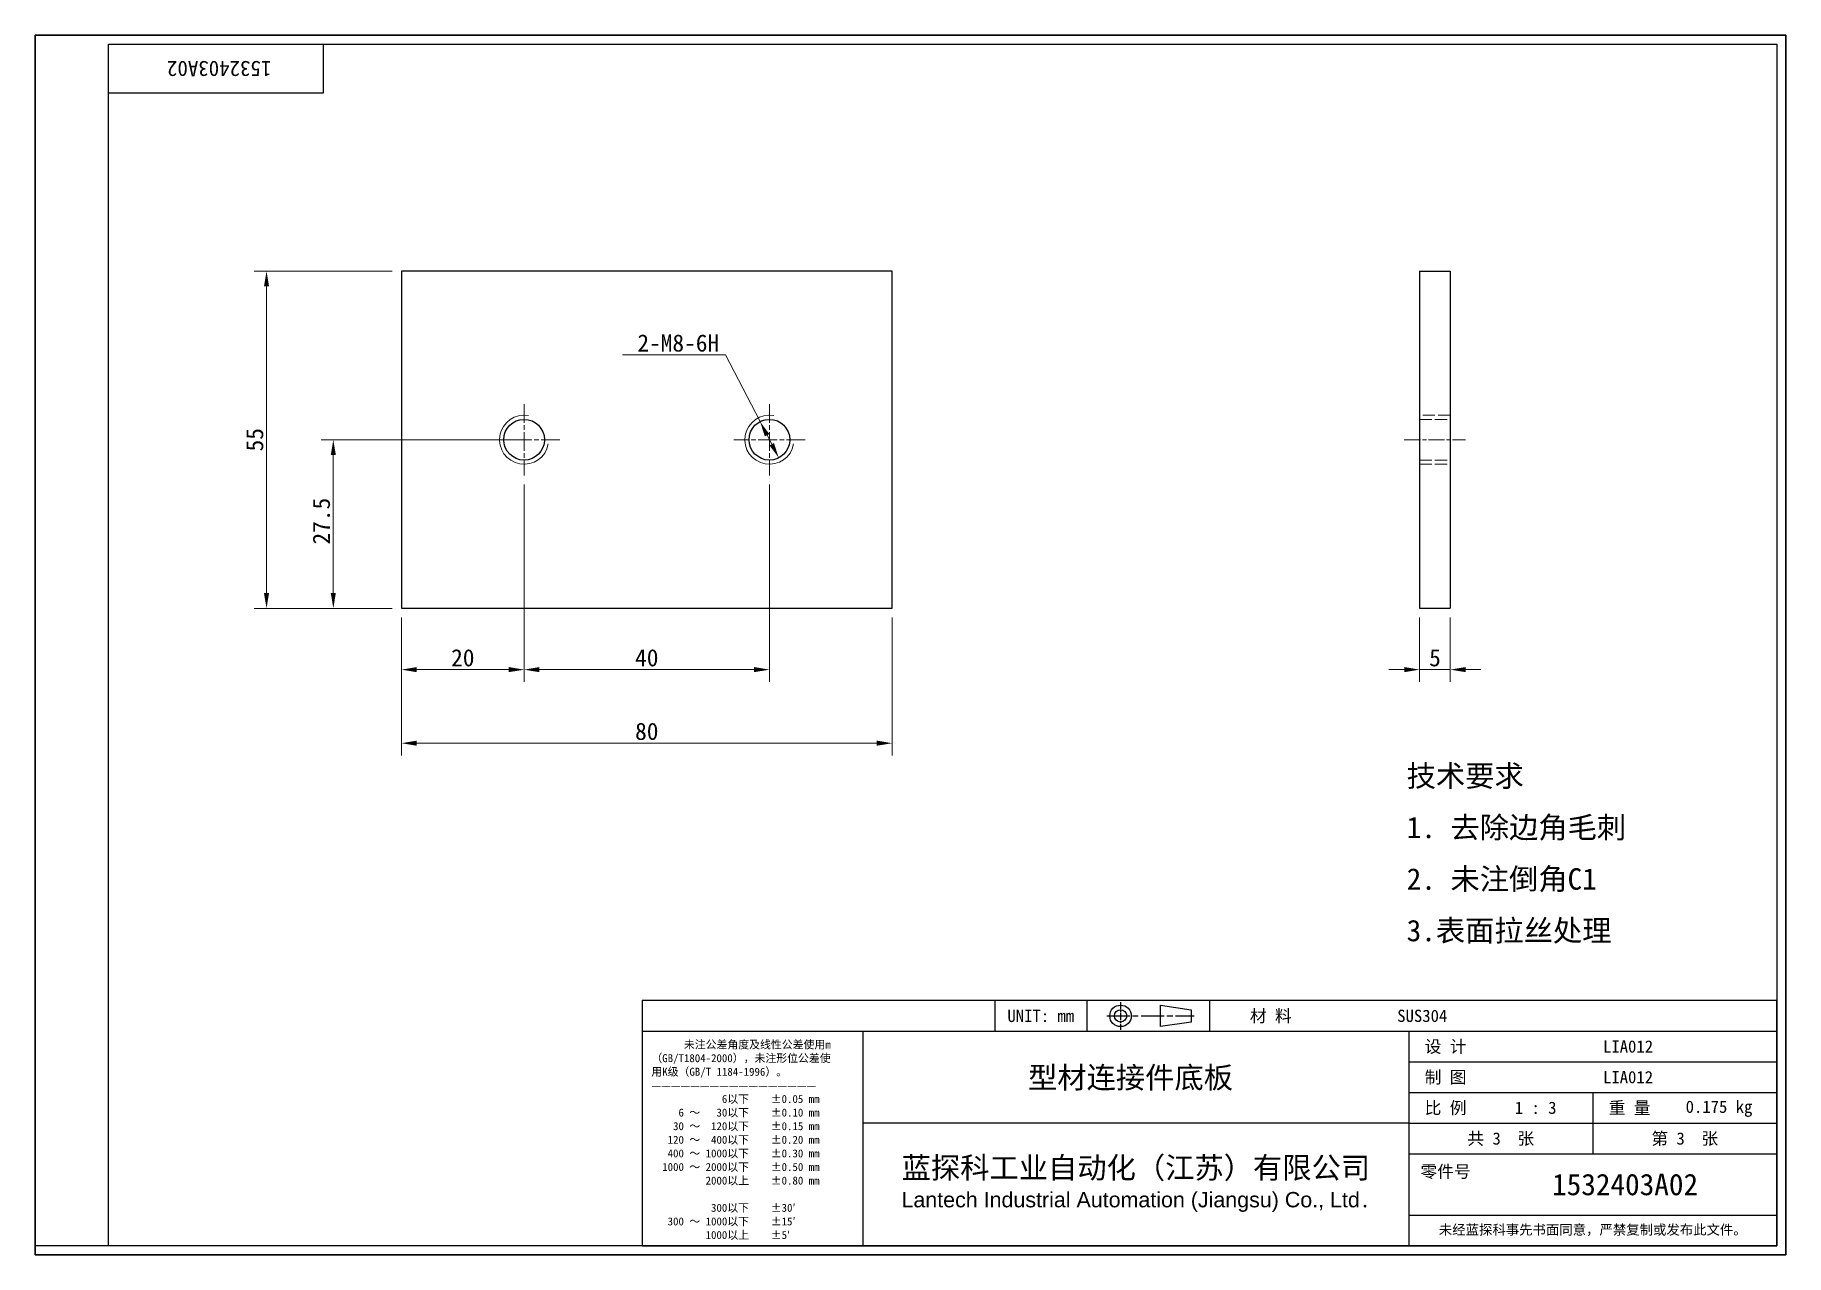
# Model space of a CAD drawing. Header units: millimetres. Extents: x 6 to 292, y 5 to 205.
import ezdxf
from ezdxf.enums import TextEntityAlignment as Align

# ---------------------------------------------------------------- set-up
doc = ezdxf.new("R2010")
doc.units = ezdxf.units.MM
doc.linetypes.add('CHAIN', pattern=[0.3543, 0.2362, -0.0295, 0.0591, -0.0295])
doc.linetypes.add('DASHED', pattern=[0.2067, 0.1654, -0.0413])
for name, color, linetype, lineweight in [('1', 7, 'Continuous', 18), ('可见 (ISO)', 7, 'Continuous', 25), ('可见窄的 (ISO)', 7, 'Continuous', 18), ('图框 (ISO)', 7, 'Continuous', 35), ('标题 (ISO)', 7, 'Continuous', 25)]:
    doc.layers.add(name, color=color, linetype=linetype, lineweight=lineweight)
for name, color, linetype, lineweight, true_color in [('中心标记 (ISO)', 1, 'CHAIN', 18, 0xff0000), ('中心线 (ISO)', 1, 'CHAIN', 18, 0xff0000), ('尺寸 (ISO)', 7, 'Continuous', 18, 0x008000), ('符号 (ISO)', 7, 'Continuous', 18, 0x008000), ('隐藏 (ISO)', 5, 'DASHED', 18, 0x0000ff)]:
    doc.layers.add(name, color=color, linetype=linetype, lineweight=lineweight, true_color=true_color)
doc.styles.add('文本样式164', font='SimSun.ttf')
doc.styles.add('文本样式165', font='SimSun.ttf')
doc.styles.add('文本样式74', font='SimSun.ttf')
doc.styles.add('最新国标', font='simfang.ttf')
doc.styles.add('注释文本 (ISO)', font='simfang.ttf')
doc.dimstyles.new('默认 (GB)', dxfattribs={"dimtxt": 2.8, "dimasz": 2.5, "dimexe": 2, "dimexo": 1.5, "dimgap": 0.5, "dimtad": 1, "dimtoh": 1, "dimdsep": 46, "dimtxsty": '最新国标', "dimcen": 0.09, "dimdle": 10, "dimclrd": 256, "dimclre": 256, "dimclrt": 256, "dimaunit": 1, "dimadec": 3, "dimazin": 2, "dimtfac": 0.535714, "dimtdec": 3, "dimtmove": 0, "dimatfit": 3, "dimfxl": 0, "dimtolj": 1, "dimlwd": -1, "dimlwe": -1, "dimarcsym": 0})

# ---------------------------------------------------------------- blocks, each defined once
blk = doc.blocks.new('图框 最新国标')
at = {"layer": '图框 (ISO)'}
for p, q in [((6, 7), (6, 204.5)), ((6, 204.5), (291.5, 204.5)), ((291.5, 204.5), (291.5, 5.5)), ((6, 7), (6, 5.5)), ((6, 7), (6, 5.5)), ((291.5, 5.5), (6, 5.5))]:
    blk.add_line(p, q, dxfattribs=at)
at = {"layer": '图框 (ISO)', "color": 7, "linetype": 'Continuous', "lineweight": 25}
for p, q in [((18, 203), (290, 203)), ((18, 7), (18, 203)), ((18, 203), (290, 203)), ((53, 203), (53, 195)), ((290, 203), (290, 7)), ((290, 203), (290, 7)), ((53, 195), (18, 195)), ((290, 7), (6, 7)), ((290, 7), (18, 7))]:
    blk.add_line(p, q, dxfattribs=at)
at = {"layer": '图框 (ISO)', "style": '文本样式74'}
blk.add_attdef('零件代号_001', (44.53, 200.25), '', height=2.5, rotation=180, dxfattribs=at)
blk = doc.blocks.new('标题栏 副本 副本 副本 最新国标')
at = {"layer": '标题 (ISO)'}
for p, q in [((381.98, -183.84), (196.98, -183.84)), ((196.98, -183.84), (196.98, -223.84)), ((254.48, -183.84), (254.48, -188.84)), ((269.48, -183.84), (269.48, -188.84)), ((281.48, -188.09), (281.48, -184.59)), ((281.48, -184.59), (286.48, -185.34)), ((286.48, -185.34), (286.48, -187.34)), ((289.48, -183.84), (289.48, -188.84)), ((381.98, -223.84), (381.98, -183.84)), ((383.48, -183.84), (383.48, -225.34)), ((286.48, -187.34), (281.48, -188.09)), ((196.98, -188.84), (381.98, -188.84)), ((232.98, -188.84), (232.98, -223.84)), ((321.98, -188.84), (321.98, -223.84)), ((321.98, -193.84), (381.98, -193.84)), ((321.98, -198.84), (381.98, -198.84)), ((351.98, -198.84), (351.98, -208.84)), ((321.98, -203.84), (232.98, -203.84)), ((321.98, -203.84), (381.98, -203.84)), ((321.98, -208.84), (381.98, -208.84)), ((321.98, -218.84), (381.98, -218.84)), ((196.98, -223.84), (381.98, -223.84)), ((383.48, -225.34), (196.98, -225.34))]:
    blk.add_line(p, q, dxfattribs=at)
at = {"layer": '标题 (ISO)', "linetype": 'CHAIN', "ltscale": 5.000333}
blk.add_line((274.98, -184.09), (274.98, -188.59), dxfattribs=at)
at = {"layer": '标题 (ISO)', "linetype": 'CHAIN', "ltscale": 15.834605}
blk.add_line((272.73, -186.34), (286.98, -186.34), dxfattribs=at)
at = {"layer": '标题 (ISO)'}
for radius in [1.75, 1]:
    blk.add_circle((274.98, -186.34), radius, dxfattribs=at)
at = {"layer": '1', "style": '文本样式164'}
for s, p in [('UNIT: mm', (261.98, -186.34)), ('材 料', (299.48, -186.34)), ('设 计', (327.98, -191.34)), ('制 图', (327.98, -196.34)), ('比 例', (327.98, -201.34)), ('重 量', (357.98, -201.34)), ('共 3  张', (336.98, -206.34)), ('第 3  张', (366.98, -206.34))]:
    blk.add_text(s, height=2, dxfattribs=at).set_placement(p, align=Align.MIDDLE_CENTER)
at = {"layer": '标题 (ISO)', "style": '注释文本 (ISO)'}
for s, insert, char_height, attachment_point, line_spacing_factor in [('\\fSimSun|b0|i0;{\\H1.3000;      未注公差角度及线性公差使用m\\P}\\fSimSun|b0|i0;{\\H1.3000;（GB/T1804-2000），未注形位公差使\\P}\\fSimSun|b0|i0;{\\H1.3000;用K级（GB/T 1184-1996）。\\P}\\fSimSun|b0|i0;{\\H1.3000;—————————————————\\P}\\fSimSun|b0|i0;{\\H1.3000;             6以下    ±0.05 mm\\P}\\fSimSun|b0|i0;{\\H1.3000;     6 ～   30以下    ±0.10 mm\\P}\\fSimSun|b0|i0;{\\H1.3000;    30 ～  120以下    ±0.15 mm\\P}\\fSimSun|b0|i0;{\\H1.3000;   120 ～  400以下    ±0.20 mm\\P}\\fSimSun|b0|i0;{\\H1.3000;   400 ～ 1000以下    ±0.30 mm\\P}\\fSimSun|b0|i0;{\\H1.3000;  1000 ～ 2000以下    ±0.50 mm\\P}\\fSimSun|b0|i0;{\\H1.3000;          2000以上    ±0.80 mm\\P}\\fSimSun|b0|i0;{\\H1.3000;\\P}\\fSimSun|b0|i0;{\\H1.3000;           300以下    ±30′\\P}\\fSimSun|b0|i0;{\\H1.3000;   300 ～ 1000以下    ±15′\\P}\\fSimSun|b0|i0;{\\H1.3000;          1000以上    ±5′}', (198.48, -206.63), 1.3, 4, 1.023913), ('{\\fMicrosoft YaHei|b0|i0|c134|p34;\\H1.75x;蓝探科工业自动化（江苏）有限公司\\P\\fArial|b0|i0|c0|p34;\\H0.71429x;Lantech Industrial Automation (Jiangsu) Co., Ltd\\fFangSong|b0|i0|c134|p49;.\\H1.15195x; }', (277.48, -213.84), 2, 5, 0.978695)]:
    blk.add_mtext(s, dxfattribs=dict(at, insert=insert, char_height=char_height, attachment_point=attachment_point, line_spacing_factor=line_spacing_factor))
at = {"layer": '标题 (ISO)', "attachment_point": 5, "style": '注释文本 (ISO)'}
for s, insert, char_height in [('\\fFangSong|b0|i0;零件号', (327.98, -211.84), 2), ('\\fSimSun|b0|i0;{\\H1.6000;未经蓝探科事先书面同意，严禁复制或发布此文件。}', (351.98, -221.34), 1.6)]:
    blk.add_mtext(s, dxfattribs=dict(at, insert=insert, char_height=char_height))
at = {"layer": '标题 (ISO)'}
for tag, p, height, style in [('材料_001', (320.09, -187.33), 2, '注释文本 (ISO)'), ('设计人_001', (353.65, -192.33), 2, '注释文本 (ISO)'), ('库存编号_001', (259.9, -198.14), 3.5, '文本样式165'), ('设计人_001', (353.65, -197.33), 2, '注释文本 (ISO)'), ('视图比例_001', (339.26, -202.33), 2, '注释文本 (ISO)'), ('质量\\P3;_001', (367.12, -202.16), 2, '注释文本 (ISO)'), ('零件代号_001', (345.34, -215.59), 3.5, '文本样式165')]:
    blk.add_attdef(tag, p, '', height=height, dxfattribs=dict(at, style=style))
blk = doc.blocks.new('*D5')
at = {"layer": 'Defpoints', "color": 0, "transparency": 16777216}
for p in [(65.75, 110.98), (145.75, 110.98), (145.75, 88.98)]:
    blk.add_point(p, dxfattribs=at)
at = {"layer": '尺寸 (ISO)', "color": 116, "true_color": 0x00803f, "transparency": 16777216}
for p, q in [((65.75, 109.48), (65.75, 86.98)), ((145.75, 109.48), (145.75, 86.98)), ((68.25, 88.98), (143.25, 88.98))]:
    blk.add_line(p, q, dxfattribs=at)
for points in [[(68.25, 89.4), (68.25, 88.57), (65.75, 88.98)], [(143.25, 89.4), (143.25, 88.57), (145.75, 88.98)]]:
    blk.add_solid(points, dxfattribs=at)
at = {"layer": '尺寸 (ISO)', "transparency": 16777216, "insert": (105.75, 90.9), "char_height": 2.8, "attachment_point": 5, "style": '最新国标'}
blk.add_mtext('\\A1;80', dxfattribs=at)
blk = doc.blocks.new('*D6')
at = {"layer": 'Defpoints', "color": 0, "transparency": 16777216}
for p in [(231.77, 110.98), (236.77, 110.98), (236.77, 100.98)]:
    blk.add_point(p, dxfattribs=at)
at = {"layer": '尺寸 (ISO)', "color": 116, "true_color": 0x00803f, "transparency": 16777216}
for p, q in [((231.77, 109.48), (231.77, 98.98)), ((236.77, 109.48), (236.77, 98.98)), ((229.27, 100.98), (226.77, 100.98)), ((231.77, 100.98), (236.77, 100.98)), ((239.27, 100.98), (241.77, 100.98))]:
    blk.add_line(p, q, dxfattribs=at)
for points in [[(229.27, 101.4), (229.27, 100.57), (231.77, 100.98)], [(239.27, 101.4), (239.27, 100.57), (236.77, 100.98)]]:
    blk.add_solid(points, dxfattribs=at)
at = {"layer": '尺寸 (ISO)', "transparency": 16777216, "insert": (234.27, 102.9), "char_height": 2.8, "attachment_point": 5, "style": '最新国标'}
blk.add_mtext('\\A1;5', dxfattribs=at)
blk = doc.blocks.new('*D7')
at = {"layer": 'Defpoints', "color": 0, "transparency": 16777216}
for p in [(65.75, 165.98), (43.75, 110.98), (65.75, 110.98)]:
    blk.add_point(p, dxfattribs=at)
at = {"layer": '尺寸 (ISO)', "color": 116, "true_color": 0x00803f, "transparency": 16777216}
for p, q in [((64.25, 165.98), (41.75, 165.98)), ((43.75, 163.48), (43.75, 113.48)), ((64.25, 110.98), (41.75, 110.98))]:
    blk.add_line(p, q, dxfattribs=at)
for points in [[(43.33, 163.48), (44.16, 163.48), (43.75, 165.98)], [(43.33, 113.48), (44.16, 113.48), (43.75, 110.98)]]:
    blk.add_solid(points, dxfattribs=at)
at = {"layer": '尺寸 (ISO)', "transparency": 16777216, "insert": (41.83, 138.48), "char_height": 2.8, "attachment_point": 5, "rotation": 90, "style": '最新国标'}
blk.add_mtext('\\A1;55', dxfattribs=at)
blk = doc.blocks.new('*D8')
at = {"layer": 'Defpoints', "color": 0, "transparency": 16777216}
for p in [(85.75, 138.48), (54.64, 110.98), (65.75, 110.98)]:
    blk.add_point(p, dxfattribs=at)
at = {"layer": '尺寸 (ISO)', "color": 116, "true_color": 0x00803f, "transparency": 16777216}
for p, q in [((84.25, 138.48), (52.64, 138.48)), ((54.64, 135.98), (54.64, 113.48)), ((64.25, 110.98), (52.64, 110.98))]:
    blk.add_line(p, q, dxfattribs=at)
for points in [[(54.22, 135.98), (55.05, 135.98), (54.64, 138.48)], [(54.22, 113.48), (55.05, 113.48), (54.64, 110.98)]]:
    blk.add_solid(points, dxfattribs=at)
at = {"layer": '尺寸 (ISO)', "transparency": 16777216, "insert": (52.71, 125.2), "char_height": 2.8, "attachment_point": 5, "rotation": 90, "style": '最新国标'}
blk.add_mtext('\\A1;27.5', dxfattribs=at)
blk = doc.blocks.new('*D9')
at = {"layer": 'Defpoints', "color": 0, "transparency": 16777216}
for p in [(85.75, 132.66), (65.75, 110.98), (85.75, 100.98)]:
    blk.add_point(p, dxfattribs=at)
at = {"layer": '尺寸 (ISO)', "color": 116, "true_color": 0x00803f, "transparency": 16777216}
for p, q in [((85.75, 131.16), (85.75, 98.98)), ((65.75, 109.48), (65.75, 98.98)), ((68.25, 100.98), (83.25, 100.98))]:
    blk.add_line(p, q, dxfattribs=at)
for points in [[(68.25, 101.4), (68.25, 100.57), (65.75, 100.98)], [(83.25, 101.4), (83.25, 100.57), (85.75, 100.98)]]:
    blk.add_solid(points, dxfattribs=at)
at = {"layer": '尺寸 (ISO)', "transparency": 16777216, "insert": (75.75, 102.9), "char_height": 2.8, "attachment_point": 5, "style": '最新国标'}
blk.add_mtext('\\A1;20', dxfattribs=at)
blk = doc.blocks.new('*D10')
at = {"layer": 'Defpoints', "color": 0, "transparency": 16777216}
for p in [(85.75, 132.66), (125.75, 132.66), (85.75, 100.98)]:
    blk.add_point(p, dxfattribs=at)
at = {"layer": '尺寸 (ISO)', "color": 116, "true_color": 0x00803f, "transparency": 16777216}
for p, q in [((85.75, 131.16), (85.75, 98.98)), ((125.75, 131.16), (125.75, 98.98)), ((123.25, 100.98), (88.25, 100.98))]:
    blk.add_line(p, q, dxfattribs=at)
for points in [[(88.25, 101.4), (88.25, 100.57), (85.75, 100.98)], [(123.25, 101.4), (123.25, 100.57), (125.75, 100.98)]]:
    blk.add_solid(points, dxfattribs=at)
at = {"layer": '尺寸 (ISO)', "transparency": 16777216, "insert": (105.75, 102.9), "char_height": 2.8, "attachment_point": 5, "style": '最新国标'}
blk.add_mtext('\\A1;40', dxfattribs=at)
blk = doc.blocks.new('*D11')
at = {"layer": 'Defpoints', "color": 0, "transparency": 16777216}
for p in [(124.22, 141.43), (127.27, 135.53)]:
    blk.add_point(p, dxfattribs=at)
at = {"layer": '尺寸 (ISO)', "color": 116, "true_color": 0x00803f, "transparency": 16777216}
for p, q in [((118.57, 152.32), (101.78, 152.32)), ((124.22, 141.43), (118.57, 152.32)), ((126.12, 137.75), (125.37, 139.21))]:
    blk.add_line(p, q, dxfattribs=at)
for points in [[(125.74, 139.41), (125, 139.02), (124.22, 141.43)], [(126.49, 137.94), (125.75, 137.56), (127.27, 135.53)]]:
    blk.add_solid(points, dxfattribs=at)
at = {"layer": '尺寸 (ISO)', "transparency": 16777216, "insert": (109.93, 154.24), "char_height": 2.8, "attachment_point": 5, "style": '最新国标'}
blk.add_mtext('\\A1; \\fFangSong|b0|i0;2-M8-6H', dxfattribs=at)

msp = doc.modelspace()

# ---------------------------------------------------------------- linework, layer by layer
at = {"layer": '中心标记 (ISO)', "ltscale": 12.942133}
for p, q in [((85.7451, 144.3062), (85.7451, 132.6592)), ((125.7451, 144.3062), (125.7451, 132.6592)), ((91.5686, 138.4827), (79.9216, 138.4827)), ((131.5686, 138.4827), (119.9216, 138.4827))]:
    msp.add_line(p, q, dxfattribs=at)
at = {"layer": '中心线 (ISO)', "ltscale": 11.111974}
msp.add_line((229.2673, 138.4827), (239.2673, 138.4827), dxfattribs=at)
at = {"layer": '可见 (ISO)'}
for p, q in [((65.7451, 165.9827), (65.7451, 110.9827)), ((145.7451, 165.9827), (65.7451, 165.9827)), ((145.7451, 110.9827), (145.7451, 165.9827)), ((231.7673, 165.9827), (231.7673, 110.9827)), ((231.7673, 165.9827), (236.7673, 165.9827)), ((236.7673, 165.9827), (236.7673, 110.9827)), ((65.7451, 110.9827), (145.7451, 110.9827)), ((231.7673, 110.9827), (236.7673, 110.9827))]:
    msp.add_line(p, q, dxfattribs=at)
for centre in [(85.7451, 138.4827), (125.7451, 138.4827)]:
    msp.add_circle(centre, 3.3235, dxfattribs=at)
at = {"layer": '可见窄的 (ISO)'}
for centre in [(85.7451, 138.4827), (125.7451, 138.4827)]:
    msp.add_arc(centre, 4, 80, 350, dxfattribs=at)
at = {"layer": '隐藏 (ISO)', "ltscale": 12.094824}
for p, q in [((236.7673, 142.4827), (231.7673, 142.4827)), ((231.7673, 141.8062), (236.7673, 141.8062)), ((231.7673, 135.1592), (236.7673, 135.1592)), ((231.7673, 134.4827), (236.7673, 134.4827))]:
    msp.add_line(p, q, dxfattribs=at)

# ---------------------------------------------------------------- block references
msp.add_blockref('图框 最新国标', (0, 0)).add_auto_attribs({'零件代号_001': '1532403A02'})
ref = msp.add_blockref('标题栏 副本 副本 副本 最新国标', (-91.9825, 230.8443))
ref.add_attrib('零件代号_001', '1532403A02', (253.3589, 15.25), dxfattribs={"layer": '标题 (ISO)', "height": 3.5, "style": '文本样式165'})
ref.add_attrib('库存编号_001', '型材连接件底板', (167.9218, 32.7011), dxfattribs={"layer": '标题 (ISO)', "height": 3.5, "style": '文本样式165'})
ref.add_attrib('质量\\P3;_001', '0.175 kg', (275.1371, 28.6829), dxfattribs={"layer": '标题 (ISO)', "height": 2, "style": '注释文本 (ISO)'})
ref.add_attrib('视图比例_001', '1 : 3', (247.28, 28.5171), dxfattribs={"layer": '标题 (ISO)', "height": 2, "style": '注释文本 (ISO)'})
ref.add_attrib('设计人_001', 'LIA012', (261.6686, 38.5114), dxfattribs={"layer": '标题 (ISO)', "height": 2, "style": '注释文本 (ISO)'})
ref.add_attrib('设计人_001', 'LIA012', (261.6686, 33.5114), dxfattribs={"layer": '标题 (ISO)', "height": 2, "style": '注释文本 (ISO)'})
ref.add_attrib('材料_001', 'SUS304', (228.1114, 43.5114), dxfattribs={"layer": '标题 (ISO)', "height": 2, "style": '注释文本 (ISO)'})

# ---------------------------------------------------------------- texts
at = {"layer": '符号 (ISO)', "insert": (229.6482, 70.8456), "char_height": 3.5, "width": 65.893097, "attachment_point": 4, "line_spacing_factor": 1.441304, "style": '注释文本 (ISO)'}
msp.add_mtext('\\fFangSong|b0|i0;{\\H3.5000;技术要求\\P}\\fFangSong|b0|i0;{\\H3.5000;1. 去除边角毛刺\\P}\\fFangSong|b0|i0;{\\H3.5000;2. 未注倒角C1\\P}\\fFangSong|b0|i0;{\\H3.5000;3.表面拉丝处理}', dxfattribs=at)

# ---------------------------------------------------------------- dimensions: what is measured, and where the dimension line sits
at = {"layer": '尺寸 (ISO)', "color": 116, "true_color": 0x00803f}
for base, p1, p2, angle, override, picture, middle in [((43.7451, 110.9827), (65.7451, 165.9827), (65.7451, 110.9827), 90, {"dimgap": 0.5, "dimtoh": 0, "dimdec": 2, "dimtol": 0, "dimlim": 0, "dimtp": 0, "dimtm": 0, "dimtdec": 3, "dimtofl": 0, "dimatfit": 1}, '*D7', (43.7451, 138.4827)), ((54.6378, 110.9827), (85.7451, 138.4827), (65.7451, 110.9827), 270, {"dimgap": 0.5, "dimtoh": 0, "dimdec": 2, "dimtol": 0, "dimlim": 0, "dimtp": 0, "dimtm": 0, "dimtdec": 3, "dimtofl": 0, "dimatfit": 1}, '*D8', (54.6378, 125.1979)), ((85.7451, 100.9827), (65.7451, 110.9827), (85.7451, 132.6592), 180, {"dimgap": 0.5, "dimtoh": 0, "dimdec": 2, "dimtol": 0, "dimlim": 0, "dimtp": 0, "dimtm": 0, "dimtdec": 3, "dimtofl": 0, "dimatfit": 1}, '*D9', (75.7451, 100.9827)), ((85.7451, 100.9827), (125.7451, 132.6592), (85.7451, 132.6592), 180, {"dimgap": 0.5, "dimtoh": 0, "dimdec": 2, "dimtol": 0, "dimlim": 0, "dimtp": 0, "dimtm": 0, "dimtdec": 3, "dimtofl": 0, "dimatfit": 1}, '*D10', (105.7451, 100.9827)), ((145.7451, 88.9827), (65.7451, 110.9827), (145.7451, 110.9827), 180, {"dimgap": 0.5, "dimtoh": 0, "dimdec": 2, "dimtol": 0, "dimlim": 0, "dimtp": 0, "dimtm": 0, "dimtdec": 3, "dimtofl": 0, "dimatfit": 1}, '*D5', (105.7451, 88.9827)), ((236.7673, 100.9827), (231.7673, 110.9827), (236.7673, 110.9827), 180, {"dimgap": 0.5, "dimtoh": 0, "dimdec": 2, "dimtol": 0, "dimlim": 0, "dimtp": 0, "dimtm": 0, "dimtdec": 3, "dimtofl": 1, "dimatfit": 1}, '*D6', (234.2673, 100.9827))]:
    dim = msp.add_linear_dim(base=base, p1=p1, p2=p2, angle=angle, dimstyle='默认 (GB)', override=override, dxfattribs=at)
    dim.commit()
    dim.dimension.update_dxf_attribs({"geometry": picture, "text_midpoint": middle, "dimtype": 160})
dim = msp.add_diameter_dim_2p(p1=(127.2745, 135.5321), p2=(124.2157, 141.4334), text=' \\fFangSong|b0|i0;2-M8-6H', dimstyle='默认 (GB)', override={"dimgap": 0.5, "dimtih": 1, "dimdec": 2, "dimlfac": 1, "dimtol": 0, "dimlim": 0, "dimtp": 0, "dimtm": 0, "dimtdec": 3, "dimatfit": 2}, dxfattribs=at)
dim.commit()
dim.dimension.update_dxf_attribs({"geometry": '*D11', "text_midpoint": (109.9275, 152.3225), "dimtype": 163})

doc.saveas('drawing.dxf')
